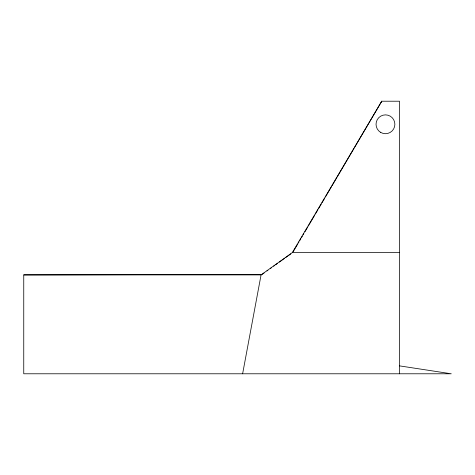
<?xml version="1.0" encoding="UTF-8"?>
<svg xmlns="http://www.w3.org/2000/svg" width="475" height="475" viewBox="0 0 475 475"><rect width="100%" height="100%" fill="white"/><g stroke="black" fill="none" stroke-linecap="round" stroke-linejoin="round"><path stroke-width="0.71" d="M242.618 373.783L261.072 274.9L292.333 252.569L381.71 101.217L399.511 101.217L399.511 373.783M381.199 102.131L381.71 101.217M293.063 251.94L297.522 244.382M298.264 243.123L299.007 241.858M299.749 240.599L300.865 238.705M301.607 237.447L302.349 236.188M303.092 234.923L303.834 233.664M304.95 231.77L307.551 227.359M308.293 226.1L309.035 224.835M309.409 224.206L314.61 215.377M315.353 214.112L317.953 209.695M318.695 208.436L321.296 204.018M322.038 202.754L324.639 198.342M325.381 197.078L326.123 195.813M326.497 195.183L331.698 186.348M332.072 185.719L336.9 177.513M337.268 176.884L353.976 148.491M354.35 147.856L381.775 101.217M264.1 273.012L262.2 274.372L23.75 274.9L23.75 373.783L451.25 373.783L399.511 365.875M266.956 270.97L267.912 270.293M270.293 268.589L271.243 267.906M273.624 266.208L274.58 265.525M275.53 264.842L277.436 263.483M279.342 262.117L281.248 260.757M282.203 260.074L283.153 259.392M283.634 259.053L284.584 258.37M285.54 257.688L286.49 257.005M286.971 256.666L287.921 255.983M288.877 255.301L290.783 253.935M292.333 252.569L399.511 252.569M23.75 274.9L261.072 274.9M380.748 132.442A9.411 9.411 0 0 0 394.873 124.29A9.411 9.411 0 0 0 380.748 116.138A9.411 9.411 0 0 0 380.748 132.442"/></g></svg>
